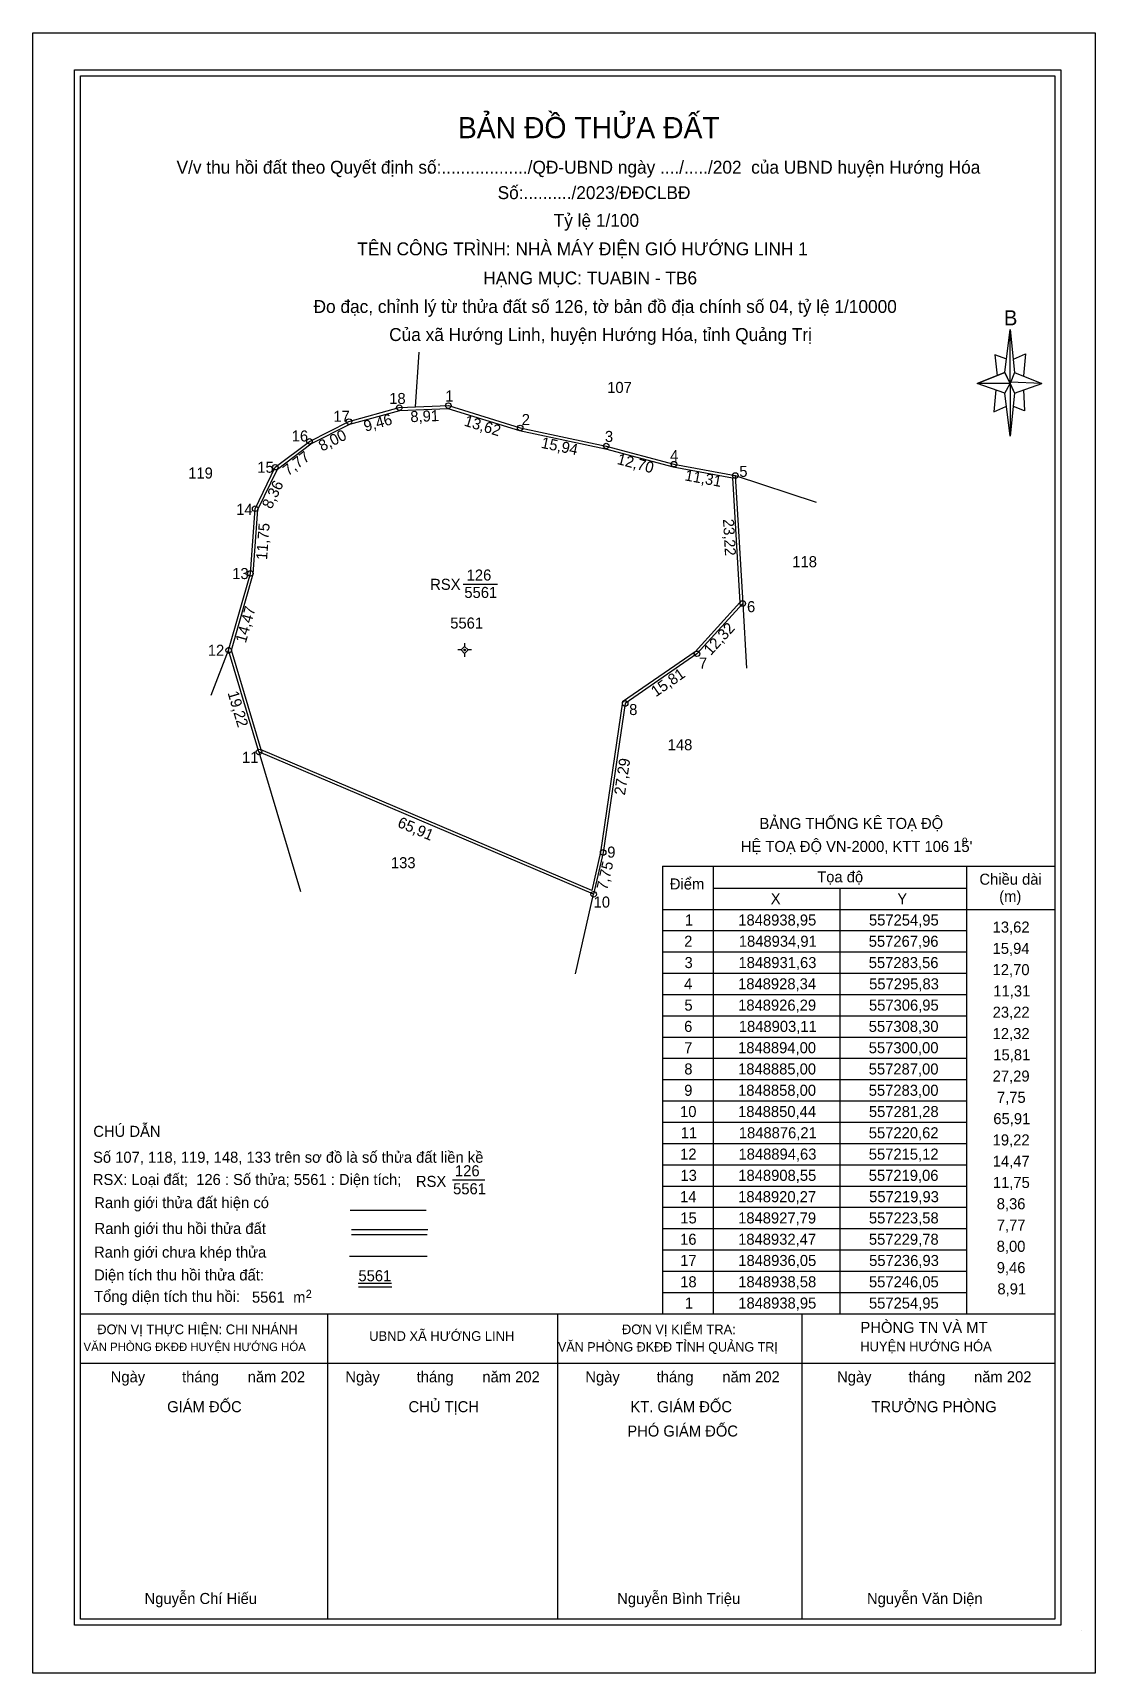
# Model space of a CAD drawing. Extents: x 557180 to 557372, y 1848709 to 1849006.
import ezdxf

# ---------------------------------------------------------------- set-up
doc = ezdxf.new("R2010")
doc.units = 0
for name, color, linetype in [('Level 1', 7, 'Continuous'), ('Level 10', 7, 'Continuous'), ('Level 11', 7, 'Continuous'), ('Level 16', 7, 'Continuous'), ('Level 20', 7, 'Continuous'), ('Level 21', 7, 'Continuous'), ('Level 28', 7, 'Continuous'), ('Level 5', 7, 'Continuous'), ('Level 6', 7, 'Continuous')]:
    doc.layers.add(name, color=color, linetype=linetype)

msp = doc.modelspace()

# ---------------------------------------------------------------- linework, layer by layer
at = {"layer": 'Level 1'}
for p, q in [((557251.72, 1848980.96), (557251.75, 1848981.37)), ((557355.79, 1848944.96), (557356.78, 1848952.71)), ((557249.02, 1848938.7), (557249.65, 1848948.62)), ((557356.18, 1848947.34), (557354, 1848948.14)), ((557354, 1848948.14), (557354.4, 1848944.36)), ((557357.38, 1848947.34), (557359.56, 1848948.34)), ((557359.56, 1848948.34), (557359.17, 1848944.36)), ((557355.79, 1848944.96), (557350.82, 1848942.97)), ((557350.82, 1848942.97), (557355.79, 1848944.96)), ((557356.78, 1848942.97), (557355.79, 1848944.96)), ((557355.79, 1848944.96), (557357.58, 1848941.18)), ((557357.58, 1848944.96), (557362.54, 1848942.97)), ((557355.79, 1848941.18), (557350.82, 1848942.97)), ((557356.78, 1848942.97), (557350.82, 1848942.97)), ((557354.2, 1848941.78), (557353.8, 1848937.81)), ((557362.54, 1848942.97), (557356.78, 1848943.17)), ((557356.78, 1848943.17), (557356.78, 1848942.97)), ((557356.78, 1848942.97), (557357.58, 1848941.18)), ((557357.58, 1848941.18), (557362.54, 1848942.97)), ((557357.58, 1848941.18), (557362.54, 1848942.97)), ((557359.17, 1848941.78), (557359.36, 1848938)), ((557353.8, 1848937.81), (557355.99, 1848938.8)), ((557357.58, 1848941.18), (557356.78, 1848933.44)), ((557359.36, 1848938), (557357.38, 1848938.8)), ((557257.61, 1848906.62), (557263.86, 1848906.62)), ((557308.3, 1848903.11), (557308.98, 1848891.41)), ((557293.78, 1848855.52), (557364.89, 1848855.52)), ((557293.78, 1848855.52), (557293.78, 1848774.47)), ((557302.95, 1848855.52), (557302.95, 1848774.47)), ((557348.84, 1848855.52), (557348.84, 1848774.47)), ((557364.89, 1848855.52), (557364.89, 1848774.47)), ((557302.95, 1848851.57), (557348.84, 1848851.57)), ((557325.9, 1848851.57), (557325.9, 1848774.47)), ((557293.78, 1848847.71), (557364.89, 1848847.71)), ((557293.78, 1848843.86), (557348.84, 1848843.86)), ((557293.78, 1848840), (557348.84, 1848840)), ((557293.78, 1848836.15), (557348.84, 1848836.15)), ((557293.78, 1848832.29), (557348.84, 1848832.29)), ((557293.78, 1848828.44), (557348.84, 1848828.44)), ((557293.78, 1848824.58), (557348.84, 1848824.58)), ((557293.78, 1848820.73), (557348.84, 1848820.73)), ((557293.78, 1848816.87), (557348.84, 1848816.87)), ((557293.78, 1848813.02), (557348.84, 1848813.02)), ((557364.89, 1848813.02), (557364.89, 1848774.47)), ((557364.89, 1848813.02), (557364.89, 1848774.47)), ((557293.78, 1848809.16), (557348.84, 1848809.16)), ((557293.78, 1848805.31), (557348.84, 1848805.31)), ((557255.68, 1848798.73), (557261.57, 1848798.73)), ((557293.78, 1848801.45), (557348.84, 1848801.45)), ((557293.78, 1848797.6), (557348.84, 1848797.6)), ((557237.17, 1848793.21), (557250.92, 1848793.21)), ((557293.78, 1848793.74), (557348.84, 1848793.74)), ((557293.78, 1848789.89), (557348.84, 1848789.89)), ((557237.38, 1848789.73), (557251.21, 1848789.73)), ((557237.38, 1848788.8), (557251.12, 1848788.8)), ((557293.78, 1848786.03), (557348.84, 1848786.03)), ((557293.78, 1848782.18), (557348.84, 1848782.18)), ((557238.59, 1848780.01), (557244.65, 1848780.01)), ((557238.68, 1848779.31), (557244.72, 1848779.31)), ((557293.78, 1848778.32), (557348.84, 1848778.32)), ((557188.25, 1848774.47), (557364.89, 1848774.47)), ((557233.09, 1848719.19), (557233.09, 1848774.47)), ((557274.78, 1848719.19), (557274.78, 1848774.47)), ((557293.78, 1848774.47), (557364.89, 1848774.47)), ((557319.06, 1848719.19), (557319.06, 1848774.47)), ((557188.25, 1848765.54), (557364.89, 1848765.54)), ((557369.75, 1848717.04), (557369.75, 1848717.04)), ((557369.75, 1848717.04), (557369.75, 1848717.04)), ((557369.75, 1848717.04), (557369.75, 1848717.04))]:
    msp.add_line(p, q, dxfattribs=at)
for points in [[(557179.63, 1849006.47), (557372.19, 1849006.47), (557372.19, 1848709.36), (557179.63, 1848709.36)], [(557187.17, 1848999.76), (557365.98, 1848999.76), (557365.98, 1848718.03), (557187.17, 1848718.03)], [(557188.25, 1848998.67), (557364.89, 1848998.67), (557364.89, 1848719.12), (557188.25, 1848719.12)], [(557356.78, 1848952.71), (557357.58, 1848944.96), (557356.78, 1848942.97)], [(557356.78, 1848942.97), (557356.78, 1848933.44), (557355.79, 1848941.18)], [(557307.79, 1848903.29), (557299.67, 1848894.38), (557286.54, 1848885.29), (557282.51, 1848858.09), (557280.93, 1848851.13), (557221.03, 1848876.58), (557215.64, 1848894.63), (557219.55, 1848908.46), (557220.42, 1848920.14), (557223.98, 1848927.46), (557230.04, 1848932.04), (557237.11, 1848935.58), (557246.13, 1848938.08), (557254.88, 1848938.45), (557267.83, 1848934.43), (557283.44, 1848931.14), (557295.72, 1848927.85), (557306.47, 1848925.87)]]:
    msp.add_lwpolyline(points, close=True, dxfattribs=at)
for points in [[(557306.95, 1848926.29), (557321.62, 1848921.49)], [(557211.95, 1848886.52), (557215.12, 1848894.63)], [(557251.08, 1848784.85), (557237.04, 1848784.85)]]:
    msp.add_lwpolyline(points, dxfattribs=at)
at = {"layer": 'Level 10'}
msp.add_lwpolyline([(557308.3, 1848903.11), (557300, 1848894), (557287, 1848885), (557283, 1848858), (557281.28, 1848850.44), (557220.62, 1848876.21), (557215.12, 1848894.63), (557219.06, 1848908.55), (557219.93, 1848920.27), (557223.58, 1848927.79), (557229.78, 1848932.47), (557236.93, 1848936.05), (557246.05, 1848938.58), (557254.95, 1848938.95), (557267.96, 1848934.91), (557283.56, 1848931.63), (557295.83, 1848928.34), (557306.95, 1848926.29), (557308.3, 1848903.11)], dxfattribs=at)
at = {"layer": 'Level 11'}
for p, q in [((557257.27, 1848894.69), (557256.64, 1848894.69)), ((557257.89, 1848895.31), (557257.27, 1848894.69)), ((557257.27, 1848894.69), (557257.89, 1848894.06)), ((557257.89, 1848895.94), (557257.89, 1848895.31)), ((557258.52, 1848894.69), (557257.89, 1848895.31)), ((557257.89, 1848894.06), (557258.52, 1848894.69)), ((557257.89, 1848894.06), (557257.89, 1848893.44)), ((557259.14, 1848894.69), (557258.52, 1848894.69))]:
    msp.add_line(p, q, dxfattribs=at)
msp.add_circle((557257.89, 1848894.69), 0.15, dxfattribs=at)
at = {"layer": 'Level 16'}
for p, q in [((557220.62, 1848876.21), (557228.16, 1848850.96)), ((557277.99, 1848836), (557281.28, 1848850.44))]:
    msp.add_line(p, q, dxfattribs=at)
at = {"layer": 'Level 21'}
for centre in [(557246.05, 1848938.58), (557246.05, 1848938.58), (557246.05, 1848938.58), (557246.05, 1848938.58), (557254.95, 1848938.95), (557254.95, 1848938.95), (557254.95, 1848938.95), (557254.95, 1848938.95), (557236.93, 1848936.05), (557236.93, 1848936.05), (557236.93, 1848936.05), (557236.93, 1848936.05), (557267.96, 1848934.91), (557267.96, 1848934.91), (557267.96, 1848934.91), (557267.96, 1848934.91), (557229.78, 1848932.47), (557229.78, 1848932.47), (557229.78, 1848932.47), (557229.78, 1848932.47), (557283.56, 1848931.63), (557283.56, 1848931.63), (557283.56, 1848931.63), (557283.56, 1848931.63), (557223.58, 1848927.79), (557223.58, 1848927.79), (557223.58, 1848927.79), (557223.58, 1848927.79), (557295.83, 1848928.34), (557295.83, 1848928.34), (557295.83, 1848928.34), (557295.83, 1848928.34), (557306.95, 1848926.29), (557306.95, 1848926.29), (557306.95, 1848926.29), (557306.95, 1848926.29), (557219.93, 1848920.27), (557219.93, 1848920.27), (557219.93, 1848920.27), (557219.93, 1848920.27), (557219.06, 1848908.55), (557219.06, 1848908.55), (557219.06, 1848908.55), (557219.06, 1848908.55), (557308.3, 1848903.11), (557308.3, 1848903.11), (557308.3, 1848903.11), (557308.3, 1848903.11), (557308.3, 1848903.11), (557308.3, 1848903.11), (557215.12, 1848894.63), (557215.12, 1848894.63), (557215.12, 1848894.63), (557215.12, 1848894.63), (557300, 1848894), (557300, 1848894), (557300, 1848894), (557300, 1848894), (557287, 1848885), (557287, 1848885), (557287, 1848885), (557287, 1848885), (557220.62, 1848876.21), (557220.62, 1848876.21), (557220.62, 1848876.21), (557220.62, 1848876.21), (557283, 1848858), (557283, 1848858), (557283, 1848858), (557283, 1848858), (557281.28, 1848850.44), (557281.28, 1848850.44), (557281.28, 1848850.44), (557281.28, 1848850.44)]:
    msp.add_circle(centre, 0.5, dxfattribs=at)

# ---------------------------------------------------------------- texts
at = {"layer": 'Level 1'}
for s, height, p in [('BẢN ĐỒ THỬA ĐẤT', 3.8401, (557256.67, 1848987.38)), ('V/v thu hồi đất theo Quyết định số:................../QĐ-UBND ngày ..../...../202  của UBND huyện Hướng Hóa', 2.33918, (557205.69, 1848980.96)), ('Số:........../2023/ĐĐCLBĐ', 2.3392, (557263.88, 1848976.35)), ('Tỷ lệ 1/100', 2.3392, (557274.04, 1848971.33)), ('TÊN CÔNG TRÌNH: NHÀ MÁY ĐIỆN GIÓ HƯỚNG LINH 1', 2.3392, (557238.44, 1848966.17)), ('HẠNG MỤC: TUABIN - TB6', 2.3392, (557261.27, 1848960.9)), ('Đo đạc, chỉnh lý từ thửa đất số 126, tờ bản đồ địa chính số 04, tỷ lệ 1/10000', 2.3392, (557230.52, 1848955.73)), ('B', 2.74, (557355.64, 1848953.48)), ('Của xã Hướng Linh, huyện Hướng Hóa, tỉnh Quảng Trị', 2.3392, (557244.22, 1848950.65)), ('107', 2, (557283.74, 1848941.24)), ('119', 2, (557207.8, 1848925.74)), ('118', 2, (557317.29, 1848909.68)), ('126', 2, (557258.27, 1848907.26)), ('RSX', 2, (557251.65, 1848905.58)), ('5561', 2, (557257.85, 1848904.11)), ('148', 2, (557294.7, 1848876.52)), ('BẢNG THỐNG KÊ TOẠ ĐỘ', 2, (557311.34, 1848862.27)), ("HỆ TOẠ ĐỘ VN-2000, KTT 106 15'", 2, (557307.95, 1848858.1)), ('o', 1.39, (557348.02, 1848859.62)), ('133', 2, (557244.54, 1848855.16)), ('Điểm', 2, (557295.09, 1848851.31)), ('Tọa độ', 2, (557321.8, 1848852.6)), ('Chiều dài', 2, (557351.2, 1848852.17)), ('X', 2, (557313.38, 1848848.64)), ('Y', 2, (557336.32, 1848848.64)), ('(m)', 2, (557354.79, 1848849.07)), ('1', 2, (557297.81, 1848844.78)), ('1848938,95', 2, (557307.5, 1848844.78)), ('557254,95', 2, (557331.18, 1848844.78)), ('13,62', 2, (557353.6, 1848843.5)), ('2', 2, (557297.69, 1848840.93)), ('1848934,91', 2, (557307.59, 1848840.93)), ('557267,96', 2, (557331.14, 1848840.93)), ('15,94', 2, (557353.59, 1848839.64)), ('3', 2, (557297.75, 1848837.07)), ('1848931,63', 2, (557307.53, 1848837.07)), ('557283,56', 2, (557331.14, 1848837.07)), ('12,70', 2, (557353.59, 1848835.79)), ('4', 2, (557297.68, 1848833.22)), ('1848928,34', 2, (557307.46, 1848833.22)), ('557295,83', 2, (557331.21, 1848833.22)), ('5', 2, (557297.73, 1848829.36)), ('1848926,29', 2, (557307.47, 1848829.36)), ('557306,95', 2, (557331.18, 1848829.36)), ('11,31', 2, (557353.72, 1848831.93)), ('23,22', 2, (557353.6, 1848828.08)), ('6', 2, (557297.68, 1848825.51)), ('1848903,11', 2, (557307.59, 1848825.51)), ('557308,30', 2, (557331.14, 1848825.51)), ('12,32', 2, (557353.6, 1848824.22)), ('7', 2, (557297.69, 1848821.65)), ('1848894,00', 2, (557307.46, 1848821.65)), ('557300,00', 2, (557331.14, 1848821.65)), ('8', 2, (557297.71, 1848817.8)), ('1848885,00', 2, (557307.46, 1848817.8)), ('557287,00', 2, (557331.14, 1848817.8)), ('15,81', 2, (557353.72, 1848820.37)), ('27,29', 2, (557353.6, 1848816.51)), ('9', 2, (557297.69, 1848813.94)), ('1848858,00', 2, (557307.46, 1848813.94)), ('557283,00', 2, (557331.14, 1848813.94)), ('7,75', 2, (557354.38, 1848812.66)), ('10', 2, (557296.94, 1848810.09)), ('1848850,44', 2, (557307.46, 1848810.09)), ('557281,28', 2, (557331.17, 1848810.09)), ('65,91', 2, (557353.72, 1848808.8)), ('CHÚ DẪN', 2, (557190.6, 1848806.5)), ('11', 2, (557297.07, 1848806.24)), ('1848876,21', 2, (557307.59, 1848806.24)), ('557220,62', 2, (557331.15, 1848806.24)), ('19,22', 2, (557353.6, 1848804.95)), ('Số 107, 118, 119, 148, 133 trên sơ đồ là số thửa đất liền kề', 2, (557190.55, 1848801.81)), ('12', 2, (557296.95, 1848802.38)), ('1848894,63', 2, (557307.53, 1848802.38)), ('557215,12', 2, (557331.15, 1848802.38)), ('14,47', 2, (557353.61, 1848801.1)), ('RSX: Loại đất;  126 : Số thửa; 5561 : Diện tích;', 2, (557190.51, 1848797.78)), ('RSX', 2, (557249.07, 1848797.44)), ('126', 2, (557256.15, 1848799.36)), ('13', 2, (557297.01, 1848798.53)), ('1848908,55', 2, (557307.5, 1848798.53)), ('557219,06', 2, (557331.14, 1848798.53)), ('11,75', 2, (557353.64, 1848797.24)), ('Ranh giới thửa đất hiện có', 2, (557190.78, 1848793.59)), ('5561', 2, (557255.81, 1848796.1)), ('14', 2, (557296.94, 1848794.67)), ('1848920,27', 2, (557307.47, 1848794.67)), ('557219,93', 2, (557331.21, 1848794.67)), ('15', 2, (557296.99, 1848790.82)), ('1848927,79', 2, (557307.47, 1848790.82)), ('557223,58', 2, (557331.17, 1848790.82)), ('8,36', 2, (557354.34, 1848793.39)), ('Ranh giới thu hồi thửa đất', 2, (557190.82, 1848788.91)), ('7,77', 2, (557354.35, 1848789.53)), ('Ranh giới chưa khép thửa', 2, (557190.74, 1848784.62)), ('16', 2, (557296.95, 1848786.96)), ('1848932,47', 2, (557307.47, 1848786.96)), ('557229,78', 2, (557331.17, 1848786.96)), ('8,00', 2, (557354.33, 1848785.68)), ('17', 2, (557296.96, 1848783.11)), ('1848936,05', 2, (557307.5, 1848783.11)), ('557236,93', 2, (557331.21, 1848783.11)), ('9,46', 2, (557354.34, 1848781.82)), ('Diện tích thu hồi thửa đất:', 2, (557190.74, 1848780.49)), ('5561', 2, (557238.65, 1848780.35)), ('18', 2, (557296.97, 1848779.25)), ('1848938,58', 2, (557307.49, 1848779.25)), ('557246,05', 2, (557331.18, 1848779.25)), ('Tổng diện tích thu hồi:', 2, (557190.74, 1848776.61)), ('5561', 2, (557219.35, 1848776.47)), ('m', 2, (557226.82, 1848776.47)), ('2', 1.5, (557229.09, 1848777.31)), ('8,91', 2, (557354.46, 1848777.97)), ('1', 2, (557297.81, 1848775.4)), ('1848938,95', 2, (557307.5, 1848775.4)), ('557254,95', 2, (557331.18, 1848775.4)), ('ĐƠN VỊ THỰC HIỆN: CHI NHÁNH', 1.7544, (557191.3, 1848770.76)), ('ĐƠN VỊ KIỂM TRA:', 1.7544, (557286.4, 1848770.76)), ('PHÒNG TN VÀ MT', 2, (557329.64, 1848770.99)), ('VĂN PHÒNG ĐKĐĐ HUYỆN HƯỚNG HÓA', 1.5409, (557188.83, 1848767.7)), ('UBND XÃ HƯỚNG LINH', 1.7544, (557240.6, 1848769.55)), ('VĂN PHÒNG ĐKĐĐ TỈNH QUẢNG TRỊ', 1.6963, (557274.83, 1848767.62)), ('HUYỆN HƯỚNG HÓA', 1.7544, (557329.6, 1848767.67)), ('Ngày         tháng       năm 202', 2, (557193.75, 1848762.04)), ('Ngày         tháng       năm 202', 2, (557236.28, 1848762.04)), ('Ngày         tháng       năm 202', 2, (557279.77, 1848762.04)), ('Ngày         tháng       năm 202', 2, (557325.4, 1848762.04)), ('GIÁM ĐỐC', 2, (557203.98, 1848756.63)), ('CHỦ TỊCH', 2, (557247.72, 1848756.63)), ('KT. GIÁM ĐỐC', 2, (557287.94, 1848756.63)), ('TRƯỞNG PHÒNG', 2, (557331.62, 1848756.63)), ('PHÓ GIÁM ĐỐC', 2, (557287.38, 1848752.22)), ('Nguyễn Chí Hiếu', 2, (557199.89, 1848721.89)), ('Nguyễn Bình Triệu', 2, (557285.55, 1848721.89)), ('Nguyễn Văn Diện', 2, (557330.82, 1848721.89))]:
    msp.add_text(s, height=height, dxfattribs=at).set_placement(p)
at = {"layer": 'Level 20'}
msp.add_text('4', height=0.2, dxfattribs=at).set_placement((557257.82, 1848894.59))
at = {"layer": 'Level 21'}
for s, p in [('18', (557244.23, 1848939.24)), ('1', (557254.39, 1848939.69)), ('1', (557254.39, 1848939.69)), ('17', (557234.11, 1848936.02)), ('2', (557268.25, 1848935.43)), ('16', (557226.56, 1848932.45)), ('3', (557283.33, 1848932.37)), ('4', (557295.14, 1848928.88)), ('15', (557220.32, 1848926.79)), ('5', (557307.68, 1848926.04)), ('14', (557216.49, 1848919.16)), ('13', (557215.77, 1848907.53)), ('6', (557309.08, 1848901.53)), ('12', (557211.35, 1848893.63)), ('7', (557300.37, 1848891.32)), ('8', (557287.72, 1848882.9)), ('11', (557217.55, 1848874.24)), ('9', (557283.74, 1848857.08)), ('10', (557281.28, 1848848.03))]:
    msp.add_text(s, height=2, dxfattribs=at).set_placement(p)
at = {"layer": 'Level 28'}
msp.add_text('TB6', height=0.2, dxfattribs=at).set_placement((557257.63, 1848894.59))
at = {"layer": 'Level 5'}
for s, rotation, p in [('9,46', 15.5047, (557239.92, 1848934.2)), ('8,91', 2.3806, (557248.1, 1848935.94)), ('13,62', 342.7488, (557257.67, 1848935.35)), ('8,00', 26.5971, (557232.05, 1848930.61)), ('15,94', 348.1262, (557271.64, 1848931.32)), ('7,77', 37.0469, (557225.9, 1848926.13)), ('12,70', 344.9901, (557285.4, 1848928.4)), ('11,31', 349.5547, (557297.7, 1848925.42)), ('8,36', 64.1093, (557222.86, 1848920.08)), ('11,75', 85.7546, (557222.08, 1848910.94)), ('23,22', 273.3331, (557304.71, 1848918.38)), ('14,47', 74.196, (557218.23, 1848895.83)), ('12,32', 47.6638, (557302.51, 1848893.58)), ('15,81', 34.6952, (557292.55, 1848886.1)), ('19,22', 286.625, (557214.91, 1848886.93)), ('27,29', 81.573, (557286.95, 1848868.3)), ('65,91', 336.9829, (557245.58, 1848862.71)), ('7,75', 77.1826, (557283.72, 1848851.08))]:
    msp.add_text(s, height=2, rotation=rotation, dxfattribs=at).set_placement(p)
msp.add_text('5561', height=2, dxfattribs=at).set_placement((557255.29, 1848898.57))
at = {"layer": 'Level 6'}
msp.add_text('5561', height=2, dxfattribs=at).set_placement((557255.29, 1848898.57))

doc.saveas('drawing.dxf')
